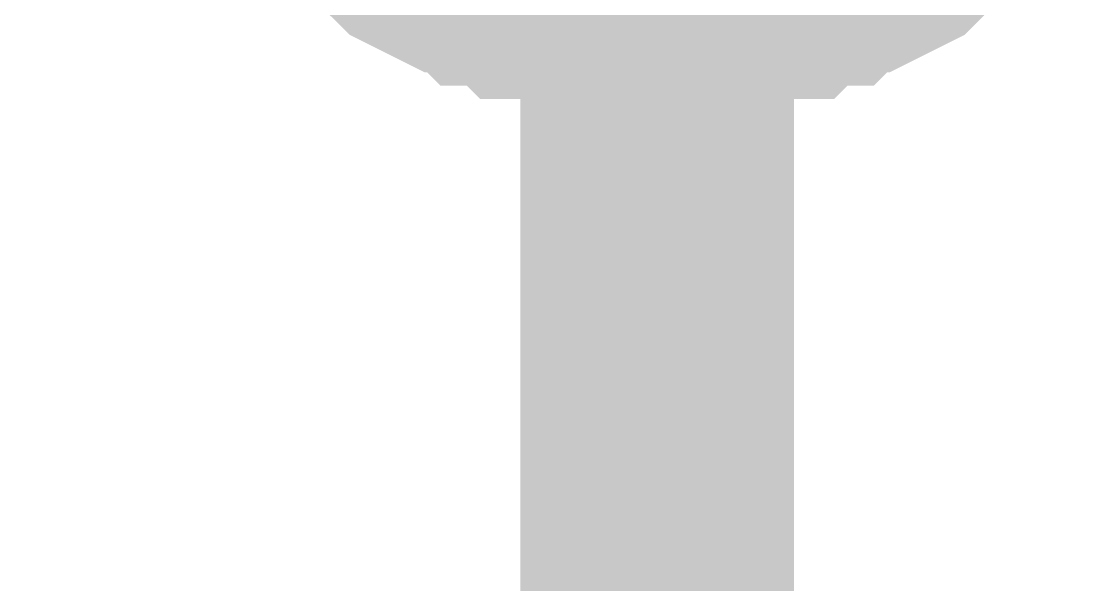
# Model space of a CAD drawing. Header units: inches. Extents: x 0 to 31.5, y 0 to 22.3.
# Drawn here: x 4.07545 to 4.12081, y 18.45368 to 18.47801 of the extents above; entities that cross this region are included whole.
import ezdxf

# ---------------------------------------------------------------- set-up
doc = ezdxf.new("R2010")
doc.units = ezdxf.units.IN
doc.header["$MEASUREMENT"] = 0
doc.layers.add('Sheet', color=255, linetype='Continuous')

msp = doc.modelspace()

# ---------------------------------------------------------------- linework, layer by layer
at = {"layer": 'Sheet'}
for points in [[(3.802575, 17.19992, 0.0118, 0.0118, 0), (4.102854, 17.19992, 0.0118, 0.0118, 0), (4.102854, 18.49949, 0.0118, 0.0118, 0)], [(4.102854, 18.479965, 0.0118, 0.0118, 0), (4.101706, 18.479965, 0.0118, 0.0118, 0), (4.100558, 18.479965, 0.0118, 0.0118, 0), (4.099984, 18.479965, 0.0118, 0.0118, 0), (4.098835, 18.480539, 0.0118, 0.0118, 0), (4.097687, 18.480539, 0.0118, 0.0118, 0), (4.097113, 18.481114, 0.0118, 0.0118, 0), (4.095965, 18.481114, 0.0118, 0.0118, 0), (4.09539, 18.481688, 0.0118, 0.0118, 0), (4.094242, 18.481688, 0.0118, 0.0118, 0), (4.093094, 18.482262, 0.0118, 0.0118, 0), (4.09252, 18.482836, 0.0118, 0.0118, 0), (4.091946, 18.483411, 0.0118, 0.0118, 0), (4.090797, 18.483985, 0.0118, 0.0118, 0)], [(4.102854, 18.479965, 0.0118, 0.0118, 0), (4.101706, 18.479965, 0.0118, 0.0118, 0), (4.100558, 18.479965, 0.0118, 0.0118, 0), (4.099984, 18.479965, 0.0118, 0.0118, 0), (4.098835, 18.480539, 0.0118, 0.0118, 0), (4.097687, 18.480539, 0.0118, 0.0118, 0), (4.097113, 18.481114, 0.0118, 0.0118, 0), (4.095965, 18.481114, 0.0118, 0.0118, 0), (4.09539, 18.481688, 0.0118, 0.0118, 0), (4.094242, 18.481688, 0.0118, 0.0118, 0), (4.093094, 18.482262, 0.0118, 0.0118, 0), (4.09252, 18.482836, 0.0118, 0.0118, 0), (4.091946, 18.483411, 0.0118, 0.0118, 0), (4.090797, 18.483985, 0.0118, 0.0118, 0)], [(4.102854, 18.479965, 0.0118, 0.0118, 0), (4.101706, 18.479965, 0.0118, 0.0118, 0), (4.100558, 18.479965, 0.0118, 0.0118, 0), (4.099984, 18.479965, 0.0118, 0.0118, 0), (4.098835, 18.480539, 0.0118, 0.0118, 0), (4.097687, 18.480539, 0.0118, 0.0118, 0), (4.097113, 18.481114, 0.0118, 0.0118, 0), (4.095965, 18.481114, 0.0118, 0.0118, 0), (4.09539, 18.481688, 0.0118, 0.0118, 0), (4.094242, 18.481688, 0.0118, 0.0118, 0), (4.093094, 18.482262, 0.0118, 0.0118, 0), (4.09252, 18.482836, 0.0118, 0.0118, 0), (4.091946, 18.483411, 0.0118, 0.0118, 0), (4.090797, 18.483985, 0.0118, 0.0118, 0)], [(4.102854, 18.479965, 0.0118, 0.0118, 0), (4.101706, 18.479965, 0.0118, 0.0118, 0), (4.100558, 18.479965, 0.0118, 0.0118, 0), (4.099984, 18.479965, 0.0118, 0.0118, 0), (4.098835, 18.480539, 0.0118, 0.0118, 0), (4.097687, 18.480539, 0.0118, 0.0118, 0), (4.097113, 18.481114, 0.0118, 0.0118, 0), (4.095965, 18.481114, 0.0118, 0.0118, 0), (4.09539, 18.481688, 0.0118, 0.0118, 0), (4.094242, 18.481688, 0.0118, 0.0118, 0), (4.093094, 18.482262, 0.0118, 0.0118, 0), (4.09252, 18.482836, 0.0118, 0.0118, 0), (4.091946, 18.483411, 0.0118, 0.0118, 0), (4.090797, 18.483985, 0.0118, 0.0118, 0)], [(4.114911, 18.483985, 0.0118, 0.0118, 0), (4.113763, 18.483411, 0.0118, 0.0118, 0), (4.113189, 18.482836, 0.0118, 0.0118, 0), (4.112615, 18.482262, 0.0118, 0.0118, 0), (4.111467, 18.481688, 0.0118, 0.0118, 0), (4.110318, 18.481688, 0.0118, 0.0118, 0), (4.109744, 18.481114, 0.0118, 0.0118, 0), (4.108596, 18.481114, 0.0118, 0.0118, 0), (4.108022, 18.480539, 0.0118, 0.0118, 0), (4.106873, 18.480539, 0.0118, 0.0118, 0), (4.105725, 18.479965, 0.0118, 0.0118, 0), (4.105151, 18.479965, 0.0118, 0.0118, 0), (4.104003, 18.479965, 0.0118, 0.0118, 0), (4.102854, 18.479965, 0.0118, 0.0118, 0)], [(4.114911, 18.483985, 0.0118, 0.0118, 0), (4.113763, 18.483411, 0.0118, 0.0118, 0), (4.113189, 18.482836, 0.0118, 0.0118, 0), (4.112615, 18.482262, 0.0118, 0.0118, 0), (4.111467, 18.481688, 0.0118, 0.0118, 0), (4.110318, 18.481688, 0.0118, 0.0118, 0), (4.109744, 18.481114, 0.0118, 0.0118, 0), (4.108596, 18.481114, 0.0118, 0.0118, 0), (4.108022, 18.480539, 0.0118, 0.0118, 0), (4.106873, 18.480539, 0.0118, 0.0118, 0), (4.105725, 18.479965, 0.0118, 0.0118, 0), (4.105151, 18.479965, 0.0118, 0.0118, 0), (4.104003, 18.479965, 0.0118, 0.0118, 0), (4.102854, 18.479965, 0.0118, 0.0118, 0)], [(4.114911, 18.483985, 0.0118, 0.0118, 0), (4.113763, 18.483411, 0.0118, 0.0118, 0), (4.113189, 18.482836, 0.0118, 0.0118, 0), (4.112615, 18.482262, 0.0118, 0.0118, 0), (4.111467, 18.481688, 0.0118, 0.0118, 0), (4.110318, 18.481688, 0.0118, 0.0118, 0), (4.109744, 18.481114, 0.0118, 0.0118, 0), (4.108596, 18.481114, 0.0118, 0.0118, 0), (4.108022, 18.480539, 0.0118, 0.0118, 0), (4.106873, 18.480539, 0.0118, 0.0118, 0), (4.105725, 18.479965, 0.0118, 0.0118, 0), (4.105151, 18.479965, 0.0118, 0.0118, 0), (4.104003, 18.479965, 0.0118, 0.0118, 0), (4.102854, 18.479965, 0.0118, 0.0118, 0)], [(4.114911, 18.483985, 0.0118, 0.0118, 0), (4.113763, 18.483411, 0.0118, 0.0118, 0), (4.113189, 18.482836, 0.0118, 0.0118, 0), (4.112615, 18.482262, 0.0118, 0.0118, 0), (4.111467, 18.481688, 0.0118, 0.0118, 0), (4.110318, 18.481688, 0.0118, 0.0118, 0), (4.109744, 18.481114, 0.0118, 0.0118, 0), (4.108596, 18.481114, 0.0118, 0.0118, 0), (4.108022, 18.480539, 0.0118, 0.0118, 0), (4.106873, 18.480539, 0.0118, 0.0118, 0), (4.105725, 18.479965, 0.0118, 0.0118, 0), (4.105151, 18.479965, 0.0118, 0.0118, 0), (4.104003, 18.479965, 0.0118, 0.0118, 0), (4.102854, 18.479965, 0.0118, 0.0118, 0)]]:
    msp.add_lwpolyline(points, format="xyseb", dxfattribs=at)

doc.saveas('drawing.dxf')
